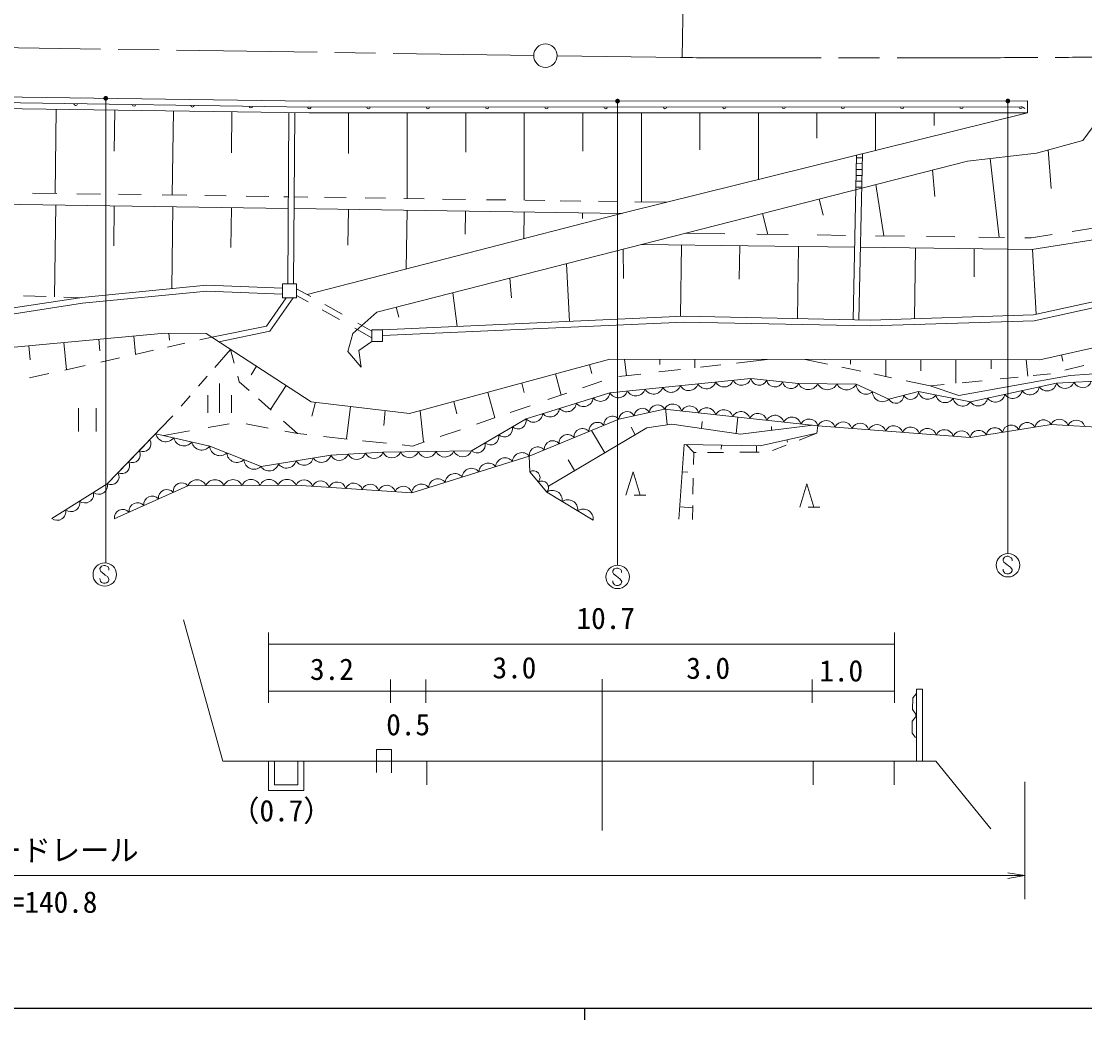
# Model space of a CAD drawing. Units: millimetres, scale not verified. Extents: x 40000 to 680000, y 20000 to 380000.
# Drawn here: x 119907 to 210737, y 204000 to 289254 of the extents above; entities that cross this region are included whole.
import ezdxf
from ezdxf.enums import TextEntityAlignment as Align

# ---------------------------------------------------------------- set-up
doc = ezdxf.new("R2010")
doc.units = ezdxf.units.MM
doc.header["$LTSCALE"] = 1000
doc.linetypes.add('CHAIN', pattern=[18.5, 12, -1.5, 3.5, -1.5])
for name, color, linetype, lineweight in [('M-BGD', 7, 'Continuous', 13), ('M-BMK', 2, 'CHAIN', 13), ('M-BMK-SRVR', 3, 'Continuous', 13), ('M-STR-HTXT', 7, 'Continuous', 13), ('M-STR-STR3', 7, 'Continuous', 13), ('M-STR-STRC', 7, 'Continuous', 13), ('M-TTL-BAND', 7, 'Continuous', 25)]:
    doc.layers.add(name, color=color, linetype=linetype, lineweight=lineweight)
doc.styles.add('ＭＳ ゴシック', font='')
doc.styles.get('ＭＳ ゴシック').set_extended_font_data('MS Gothic')

# ---------------------------------------------------------------- blocks, each defined once
blk = doc.blocks.new('filled_dot')
at = {"color": 0, "linetype": 'Continuous', "lineweight": -2, "const_width": 1.25}
blk.add_lwpolyline([(-0.625, 0, 1), (0.625, 0, 1)], format="xyb", close=True, dxfattribs=at)
blk = doc.blocks.new('open_arrow')
at = {"color": 0, "linetype": 'Continuous', "lineweight": -2}
blk.add_lwpolyline([(7.5, 1.25), (0, 0), (7.5, -1.25)], dxfattribs=at)

msp = doc.modelspace()

# ---------------------------------------------------------------- linework, layer by layer
at = {"layer": 'M-BGD'}
for p, q in [((64693, 283550), (144510, 282432)), ((64692, 282550), (144503, 281432)), ((64693, 283050), (144506, 281932)), ((122800, 274559), (122901, 281735)), ((127851, 278160), (127900, 281665)), ((132799, 274413), (132900, 281595)), ((144506, 281932), (205270, 281947)), ((144510, 282432), (205853, 282447)), ((205853, 281447), (205853, 282447)), ((137850, 278015), (137899, 281525)), ((142760, 281456), (142666, 266838)), ((143260, 281449), (143166, 266838)), ((144503, 281432), (205853, 281447)), ((147870, 277965), (147869, 281433)), ((152871, 274120), (152869, 281434)), ((157870, 278067), (157869, 281435)), ((162871, 273974), (162869, 281437)), ((167870, 278169), (167869, 281438)), ((171728, 272979), (205853, 281447)), ((172871, 273828), (172869, 281439)), ((177870, 278271), (177869, 281440)), ((182871, 275744), (182869, 281441)), ((187870, 279284), (187869, 281443)), ((192870, 278225), (192869, 281444)), ((197870, 280357), (197869, 281445)), ((210581, 279060), (212156, 281241)), ((206609, 277996), (210581, 279060)), ((191747, 277947), (191452, 263763)), ((200722, 277322), (206609, 277996)), ((207868, 274962), (207607, 278263)), ((150284, 264414), (200722, 277322)), ((191244, 277822), (190952, 263773)), ((191229, 277098), (191729, 277088)), ((191240, 277598), (191740, 277588)), ((203429, 270799), (202657, 277544)), ((191219, 276598), (191719, 276588)), ((197937, 274284), (197746, 276560)), ((191198, 275599), (191698, 275588)), ((191208, 276099), (191708, 276088)), ((193579, 270930), (192902, 275321)), ((120857, 274588), (122935, 274557)), ((124654, 274532), (126680, 274503)), ((128221, 274480), (130145, 274452)), ((131948, 274426), (134051, 274395)), ((135590, 274373), (137400, 274346)), ((139116, 274321), (141046, 274293)), ((191188, 275099), (191687, 275088)), ((101314, 273873), (142707, 273269)), ((122742, 265719), (122857, 273558)), ((127807, 270085), (127856, 273485)), ((132754, 266425), (132856, 273412)), ((142345, 274274), (142714, 274269)), ((143214, 274261), (144369, 274244)), ((145799, 274223), (147663, 274196)), ((149285, 274173), (151030, 274147)), ((152576, 274124), (154326, 274099)), ((155897, 274076), (157851, 274047)), ((159639, 274021), (161289, 273997)), ((162933, 273973), (164615, 273949)), ((165942, 273929), (167711, 273903)), ((169210, 273881), (170837, 273858)), ((172311, 273836), (175022, 273797)), ((188394, 272686), (188058, 274081)), ((137806, 269939), (137855, 273339)), ((143207, 273261), (171233, 272852)), ((144319, 265919), (171728, 272979)), ((147809, 270125), (147854, 273193)), ((152780, 268099), (152854, 273120)), ((157825, 271088), (157853, 273047)), ((162819, 270685), (162853, 272974)), ((167845, 272414), (167852, 272901)), ((183670, 271061), (183214, 272841)), ((209669, 271312), (211792, 271644)), ((176623, 271155), (179987, 271110)), ((182724, 271074), (185400, 271038)), ((187874, 271005), (190316, 270973)), ((192861, 270939), (195342, 270906)), ((197223, 270882), (199633, 270850)), ((201703, 270822), (203881, 270793)), ((205615, 270770), (206154, 270763)), ((206154, 270763), (207959, 271045)), ((206225, 269762), (213343, 270874)), ((171356, 267296), (171310, 269795)), ((172908, 270204), (191081, 269963)), ((176203, 264067), (176284, 270159)), ((181220, 267222), (181283, 270093)), ((186201, 263868), (186283, 270026)), ((191581, 269956), (206225, 269762)), ((196202, 263862), (196282, 269894)), ((201280, 267444), (201281, 269828)), ((206583, 264234), (206281, 269761)), ((166742, 263626), (166466, 268555)), ((161788, 265634), (161622, 267315)), ((125068, 265676), (135731, 266715)), ((125130, 265180), (135746, 266214)), ((135731, 266715), (142225, 266462)), ((135746, 266214), (142225, 265961)), ((142225, 266838), (143428, 266838)), ((142225, 265638), (142225, 266838)), ((143428, 266838), (143428, 265638)), ((143428, 266421), (144627, 265746)), ((206348, 264182), (215879, 266268)), ((118878, 264727), (125068, 265676)), ((120101, 265799), (122038, 265740)), ((123537, 265695), (124920, 265653)), ((140839, 263231), (142522, 265638)), ((141135, 262782), (143132, 265638)), ((143428, 265638), (142225, 265638)), ((143428, 265847), (144403, 265298)), ((157141, 263196), (156778, 266076)), ((206410, 263684), (216060, 265796)), ((118928, 264229), (125130, 265180)), ((145599, 264624), (147096, 263781)), ((145842, 265061), (147302, 264239)), ((148218, 262596), (150284, 264414)), ((152150, 263992), (151934, 264836)), ((206890, 260350), (225434, 264480)), ((148664, 263472), (149851, 262804)), ((150768, 262911), (176485, 264062)), ((150768, 262411), (176491, 263562)), ((176485, 264062), (192445, 263743)), ((176491, 263562), (192448, 263243)), ((192445, 263743), (206348, 264182)), ((192448, 263243), (206410, 263684)), ((118987, 261387), (132183, 262626)), ((132183, 262626), (135688, 262602)), ((132566, 262029), (132510, 262624)), ((135688, 262602), (144676, 256761)), ((136194, 262273), (140839, 263231)), ((136791, 261885), (141135, 262782)), ((147805, 261053), (148218, 262596)), ((148401, 263047), (149851, 262230)), ((149851, 262911), (150768, 262911)), ((149851, 261911), (149851, 262911)), ((150768, 262911), (150768, 261911)), ((123763, 259499), (123546, 261815)), ((126626, 261102), (126533, 262096)), ((129666, 260816), (129520, 262376)), ((133886, 261757), (132410, 261428)), ((136194, 262273), (135158, 262041)), ((149851, 261911), (148741, 261136)), ((150768, 261911), (149851, 261911)), ((120671, 260341), (120559, 261535)), ((131214, 261161), (129647, 260812)), ((136427, 259677), (137785, 261239)), ((137785, 261239), (138104, 260051)), ((148934, 259731), (147805, 261053)), ((148741, 261136), (148934, 259731)), ((208880, 260218), (208758, 260766)), ((125366, 259856), (123638, 259471)), ((128300, 260511), (126708, 260156)), ((139544, 259074), (140011, 259792)), ((153076, 255764), (170188, 260390)), ((168644, 259180), (168444, 259919)), ((170188, 260390), (206890, 260350)), ((171609, 258990), (171439, 260389)), ((174439, 259957), (174439, 260385)), ((177439, 259663), (177439, 260382)), ((177922, 259718), (179669, 259920)), ((180982, 260072), (183614, 260375)), ((186868, 260372), (188755, 259974)), ((190739, 259970), (190739, 260368)), ((193737, 258924), (193739, 260364)), ((196738, 259405), (196739, 260361)), ((199737, 258339), (199739, 260358)), ((202738, 259584), (202739, 260355)), ((205875, 258953), (205739, 260351)), ((209048, 259453), (210657, 259853)), ((209487, 259006), (222025, 259856)), ((122272, 259166), (120611, 258795)), ((135047, 258089), (135793, 258948)), ((138402, 258944), (138528, 258475)), ((166033, 257342), (165548, 259136)), ((170959, 258915), (172834, 259131)), ((174371, 259309), (176216, 259522)), ((189981, 259716), (191604, 259374)), ((192717, 259139), (194246, 258817)), ((199994, 257306), (209487, 259006)), ((203510, 258717), (205044, 258870)), ((206347, 259000), (207822, 259148)), ((208333, 258355), (221691, 259075)), ((208333, 258355), (221691, 259075)), ((136852, 258324), (136852, 255824)), ((138528, 258475), (139362, 257730)), ((141189, 256100), (142526, 258158)), ((162870, 257549), (162652, 258353)), ((167830, 257959), (169491, 258530)), ((170179, 257535), (182217, 258755)), ((170179, 257535), (182217, 258755)), ((182217, 258755), (186296, 258315)), ((182217, 258755), (186296, 258315)), ((186296, 258315), (191215, 258275)), ((186296, 258315), (191215, 258275)), ((191215, 258275), (194015, 256975)), ((191215, 258275), (194015, 256975)), ((195497, 258553), (197550, 258121)), ((197550, 258121), (198724, 258238)), ((197550, 258121), (199994, 257306)), ((200270, 258393), (201970, 258563)), ((200974, 256755), (208333, 258355)), ((200974, 256755), (208333, 258355)), ((133568, 256388), (134343, 257280)), ((135852, 257324), (135852, 255824)), ((137852, 255824), (137852, 257324)), ((160346, 255388), (159756, 257570)), ((163020, 255316), (170179, 257535)), ((163020, 255316), (170179, 257535)), ((164889, 256949), (166508, 257505)), ((194015, 256975), (196535, 257635)), ((194015, 256975), (196535, 257635)), ((196535, 257635), (200974, 256755)), ((196535, 257635), (200974, 256755)), ((124793, 254226), (124793, 256226)), ((126293, 256226), (126293, 254226)), ((140175, 257004), (141237, 256057)), ((144676, 256761), (153076, 255764)), ((144727, 255543), (145042, 256717)), ((147692, 253589), (148021, 256364)), ((157115, 255742), (156860, 256787)), ((161651, 255837), (163375, 256429)), ((170951, 255277), (174850, 256143)), ((174850, 256143), (170951, 255277)), ((174850, 256143), (187955, 254714)), ((187955, 254714), (174850, 256143)), ((174924, 256259), (175064, 254793)), ((127257, 249770), (132723, 255416)), ((132723, 255416), (132843, 255554)), ((150878, 254745), (151000, 256011)), ((154273, 253302), (153964, 256004)), ((158360, 252576), (163020, 255316)), ((158360, 252576), (163020, 255316)), ((158790, 254854), (160319, 255379)), ((163286, 252134), (170951, 255277)), ((170951, 255277), (163286, 252134)), ((181103, 255461), (180970, 254048)), ((135862, 254558), (137655, 254881)), ((139113, 254876), (141003, 254518)), ((142295, 255113), (143492, 254045)), ((155696, 253791), (157417, 254382)), ((164926, 249561), (173329, 254538)), ((172011, 254587), (172330, 253946)), ((173329, 254538), (175486, 254855)), ((175486, 254855), (181345, 253993)), ((178063, 255066), (178002, 254485)), ((181345, 253993), (187521, 254761)), ((183974, 254658), (183974, 254320)), ((187869, 254092), (187935, 254715)), ((187955, 254714), (200952, 253717)), ((200952, 253717), (187955, 254714)), ((200952, 253717), (207865, 254826)), ((207865, 254826), (200952, 253717)), ((207865, 254826), (217916, 254244)), ((217916, 254244), (207865, 254826)), ((127257, 249770), (130890, 253523)), ((131389, 254038), (136004, 252976)), ((131389, 254038), (136004, 252976)), ((132083, 253878), (134267, 254271)), ((142430, 254247), (143492, 254045)), ((143492, 254045), (144304, 253957)), ((145733, 253802), (147748, 253583)), ((149063, 253441), (151104, 253219)), ((168621, 254321), (169749, 252417)), ((183003, 253016), (187869, 254092)), ((185340, 253327), (185297, 253523)), ((186339, 253496), (187869, 254092)), ((136004, 252976), (140383, 251236)), ((136004, 252976), (140383, 251236)), ((150802, 252456), (158360, 252576)), ((150802, 252456), (158360, 252576)), ((152446, 253074), (153330, 252978)), ((153330, 252978), (154356, 253330)), ((176077, 246748), (176531, 253107)), ((176531, 253107), (183003, 253016)), ((177352, 252426), (176701, 253104)), ((179696, 252730), (179701, 253062)), ((182692, 252463), (182700, 253020)), ((184057, 252606), (185241, 253068)), ((140383, 251236), (146342, 252216)), ((140383, 251236), (146342, 252216)), ((146342, 252216), (150802, 252456)), ((146342, 252216), (150802, 252456)), ((153256, 249002), (163286, 252134)), ((163286, 252134), (153256, 249002)), ((163286, 252134), (163334, 250779)), ((166627, 251801), (167168, 250888)), ((177331, 251401), (177352, 252426)), ((177352, 252426), (177537, 252427)), ((178526, 252434), (179884, 252444)), ((181286, 252453), (182918, 252465)), ((163334, 250779), (164787, 249048)), ((164787, 249048), (163334, 250779)), ((171556, 248783), (172156, 250783)), ((172156, 250783), (172756, 248783)), ((176838, 250753), (176365, 250787)), ((177278, 248880), (177306, 250235)), ((122514, 246811), (127257, 249770)), ((122514, 246811), (127257, 249770)), ((127856, 246778), (134142, 249600)), ((134142, 249600), (127856, 246778)), ((134142, 249600), (143378, 249643)), ((143378, 249643), (134142, 249600)), ((143378, 249643), (153256, 249002)), ((153256, 249002), (143378, 249643)), ((164787, 249048), (168748, 246656)), ((168748, 246656), (164787, 249048)), ((186412, 247764), (187012, 249764)), ((187012, 249764), (187612, 247764)), ((172256, 248783), (173256, 248783)), ((177254, 247716), (176151, 247795)), ((177234, 246720), (177258, 247897)), ((187112, 247764), (188112, 247764))]:
    msp.add_line(p, q, dxfattribs=at)
for centre, radius, start, end in [((124553, 282212), 150, 179.19757, 359.19757), ((129541, 282142), 150, 179.19757, 359.19757), ((134529, 282072), 150, 179.19757, 359.19757), ((139518, 282002), 150, 179.19757, 359.19757), ((144506, 281932), 150, 179.19757, 0.01378), ((149570, 281933), 150, 180.01378, 0.01378), ((154633, 281935), 150, 180.01378, 0.01378), ((159697, 281936), 150, 180.01378, 0.01378), ((164761, 281937), 150, 180.01378, 0.01378), ((169825, 281938), 150, 180.01378, 0.01378), ((174888, 281939), 150, 180.01378, 0.01378), ((179952, 281941), 150, 180.01378, 0.01378), ((185016, 281942), 150, 180.01378, 0.01378), ((190079, 281943), 150, 180.01378, 0.01378), ((195143, 281944), 150, 180.01378, 0.01378), ((200207, 281945), 150, 180.01378, 0.01378), ((205270, 281947), 150, 180.01378, 0.01378), ((205271, 281447), 500, 45.01378, 90.01378), ((173908, 258237), 822, 208.84318, 342.72876), ((175413, 258389), 822, 208.84318, 342.72876), ((176918, 258542), 822, 208.84318, 342.72876), ((178422, 258694), 822, 208.84318, 342.72876), ((179927, 258847), 822, 208.84318, 342.72876), ((181432, 258999), 822, 208.84318, 342.72876), ((182920, 258898), 718, 191.49874, 336.19092), ((184280, 258751), 718, 191.49874, 336.19092), ((185640, 258605), 718, 191.49874, 336.19092), ((187120, 258731), 922, 206.78207, 332.28631), ((188759, 258717), 922, 206.78207, 332.28631), ((190399, 258704), 922, 206.78207, 332.28631), ((192061, 258263), 845, 179.21177, 310.97869), ((206058, 258185), 817, 215.10089, 349.42866), ((207530, 258505), 817, 215.10089, 349.42866), ((209059, 258697), 802, 205.2211, 340.94852), ((210543, 258777), 802, 205.2211, 340.94852), ((167939, 257167), 812, 219.81179, 354.64093), ((169370, 257611), 812, 219.81179, 354.64093), ((170899, 257932), 822, 208.84318, 342.72876), ((172403, 258084), 822, 208.84318, 342.72876), ((193461, 257614), 845, 179.21177, 310.97869), ((194601, 257309), 674, 209.63701, 359.71578), ((195861, 257639), 674, 209.63701, 359.71578), ((197337, 257801), 819, 191.7098, 325.86893), ((198816, 257508), 819, 191.7098, 325.86893), ((200296, 257215), 819, 191.7098, 325.86893), ((201642, 257225), 817, 215.10089, 349.42866), ((203114, 257545), 817, 215.10089, 349.42866), ((204586, 257865), 817, 215.10089, 349.42866), ((165075, 256279), 812, 219.81179, 354.64093), ((166507, 256723), 812, 219.81179, 354.64093), ((172943, 255522), 693, 28.70889, 176.34872), ((174242, 255810), 693, 28.70889, 176.34872), ((175547, 255779), 786, 15.13144, 152.4169), ((177003, 255620), 786, 15.13144, 152.4169), ((178459, 255462), 786, 15.13144, 152.4169), ((162333, 255151), 706, 227.44803, 13.46157), ((163643, 255835), 812, 219.81179, 354.64093), ((170398, 254805), 727, 40.47246, 184.12291), ((171643, 255233), 693, 28.70889, 176.34872), ((179916, 255303), 786, 15.13144, 152.4169), ((181372, 255144), 786, 15.13144, 152.4169), ((182828, 254985), 786, 15.13144, 152.4169), ((184284, 254826), 786, 15.13144, 152.4169), ((185740, 254667), 786, 15.13144, 152.4169), ((187196, 254508), 786, 15.13144, 152.4169), ((208568, 254518), 767, 17.06262, 156.30599), ((161168, 254466), 706, 227.44803, 13.46157), ((167843, 253757), 727, 40.47246, 184.12291), ((169121, 254281), 727, 40.47246, 184.12291), ((188656, 254385), 774, 16.36982, 154.86198), ((190101, 254274), 774, 16.36982, 154.86198), ((191545, 254163), 774, 16.36982, 154.86198), ((192989, 254053), 774, 16.36982, 154.86198), ((194433, 253942), 774, 16.36982, 154.86198), ((195877, 253831), 774, 16.36982, 154.86198), ((197321, 253720), 774, 16.36982, 154.86198), ((198765, 253610), 774, 16.36982, 154.86198), ((201682, 253591), 740, 28.04688, 170.17377), ((203064, 253813), 740, 28.04688, 170.17377), ((204447, 254034), 740, 28.04688, 170.17377), ((205830, 254256), 740, 28.04688, 170.17377), ((207212, 254478), 740, 28.04688, 170.17377), ((210004, 254434), 767, 17.06262, 156.30599), ((130309, 253176), 676, 241.03847, 30.82464), ((132241, 254224), 873, 192.33853, 321.75083), ((133780, 253870), 873, 192.33853, 321.75083), ((160003, 253781), 706, 227.44803, 13.46157), ((165288, 252710), 727, 40.47246, 184.12291), ((166566, 253234), 727, 40.47246, 184.12291), ((200209, 253499), 774, 16.36982, 154.86198), ((129401, 252238), 676, 241.03847, 30.82464), ((135318, 253516), 873, 192.33853, 321.75083), ((136869, 253027), 867, 183.36913, 313.29896), ((154576, 252837), 822, 203.9486, 337.87016), ((156088, 252861), 822, 203.9486, 337.87016), ((157600, 252885), 822, 203.9486, 337.87016), ((158838, 253096), 706, 227.44803, 13.46157), ((164011, 252186), 727, 40.47246, 184.12291), ((128493, 251300), 676, 241.03847, 30.82464), ((138329, 252447), 867, 183.36913, 313.29896), ((139789, 251867), 867, 183.36913, 313.29896), ((142566, 251919), 820, 212.30062, 346.37451), ((144056, 252164), 820, 212.30062, 346.37451), ((145546, 252409), 820, 212.30062, 346.37451), ((147069, 252560), 804, 205.29564, 340.86478), ((148556, 252640), 804, 205.29564, 340.86478), ((150042, 252720), 804, 205.29564, 340.86478), ((151552, 252789), 822, 203.9486, 337.87016), ((153064, 252813), 822, 203.9486, 337.87016), ((161230, 251163), 813, 39.99759, 174.68292), ((162663, 251611), 813, 39.99759, 174.68292), ((127585, 250362), 676, 241.03847, 30.82464), ((141076, 251674), 820, 212.30062, 346.37451), ((158364, 250269), 813, 39.99759, 174.68292), ((159797, 250716), 813, 39.99759, 174.68292), ((163644, 250302), 569, 316.97649, 123.01567), ((133605, 249113), 725, 42.2458, 186.11242), ((134913, 249262), 842, 24.2497, 156.28081), ((136452, 249269), 842, 24.2497, 156.28081), ((137992, 249276), 842, 24.2497, 156.28081), ((139531, 249283), 842, 24.2497, 156.28081), ((141071, 249290), 842, 24.2497, 156.28081), ((142610, 249297), 842, 24.2497, 156.28081), ((144067, 249348), 750, 15.75084, 156.81859), ((145479, 249256), 750, 15.75084, 156.81859), ((146890, 249165), 750, 15.75084, 156.81859), ((148301, 249073), 750, 15.75084, 156.81859), ((155498, 249374), 813, 39.99759, 174.68292), ((156931, 249821), 813, 39.99759, 174.68292), ((164370, 249436), 569, 316.97649, 123.01567), ((125353, 248863), 738, 230.78601, 13.12661), ((126538, 249602), 738, 230.78601, 13.12661), ((132348, 248549), 725, 42.2458, 186.11242), ((149712, 248982), 750, 15.75084, 156.81859), ((151123, 248890), 750, 15.75084, 156.81859), ((152534, 248798), 750, 15.75084, 156.81859), ((154066, 248926), 813, 39.99759, 174.68292), ((165269, 248354), 845, 352.96586, 124.79507), ((124167, 248123), 738, 230.78601, 13.12661), ((129834, 247420), 725, 42.2458, 186.11242), ((131091, 247984), 725, 42.2458, 186.11242), ((166589, 247557), 845, 352.96586, 124.79507), ((122981, 247383), 738, 230.78601, 13.12661), ((128577, 246855), 725, 42.2458, 186.11242), ((167909, 246760), 845, 352.96586, 124.79507)]:
    msp.add_arc(centre, radius, start, end, dxfattribs=at)
at = {"layer": 'M-BMK'}
for p, q in [((163675, 286334), (94682, 287342)), ((176220, 286151), (165675, 286305))]:
    msp.add_line(p, q, dxfattribs=at)
msp.add_arc((190476, 3586120), 3300000, 269.75248, 271.27089, dxfattribs=at)
at = {"layer": 'M-BMK-SRVR'}
msp.add_circle((164675, 286320), 1000, dxfattribs=at)
at = {"layer": 'M-STR-HTXT'}
for p, q in [((177071, 335369), (176352, 286149)), ((137109, 226069), (133750, 238155)), ((141020, 231056), (141020, 237056)), ((194476, 231056), (194476, 237056)), ((194476, 236056), (141034, 236056)), ((151457, 233056), (151457, 231056)), ((154457, 233056), (154457, 231056)), ((169534, 220143), (169534, 233069)), ((187457, 233056), (187457, 231056)), ((194476, 232056), (141034, 232056)), ((196053, 231481), (196361, 231849)), ((196376, 232211), (196876, 232211)), ((196376, 226069), (196376, 232211)), ((196876, 226069), (196876, 232211)), ((196033, 230481), (196053, 231481)), ((196012, 229481), (196320, 229850)), ((196325, 230100), (196033, 230481)), ((196325, 230100), (196320, 229850)), ((196012, 229481), (195991, 228481)), ((196283, 228100), (195991, 228481)), ((150243, 226107), (150243, 227069)), ((151534, 227069), (150243, 227069)), ((151534, 226069), (151534, 227069)), ((141034, 226069), (137109, 226069)), ((141034, 226069), (141534, 226069)), ((141034, 223569), (141034, 226069)), ((187534, 226069), (141534, 226069)), ((141534, 226069), (141534, 224069)), ((143534, 224069), (143534, 226069)), ((144034, 226069), (144034, 223569)), ((150243, 225107), (150243, 226107)), ((151534, 225069), (151534, 226069)), ((154534, 226069), (154534, 224069)), ((187534, 224069), (187534, 226069)), ((195534, 226069), (187534, 226069)), ((194473, 224069), (194473, 226069)), ((196034, 226069), (195534, 226069)), ((196034, 226069), (198034, 226069)), ((198034, 226069), (202718, 220304)), ((144034, 223569), (141034, 223569)), ((141534, 224069), (143534, 224069))]:
    msp.add_line(p, q, dxfattribs=at)
at = {"layer": 'M-STR-STR3'}
for p, q in [((205624, 224305), (205624, 214305)), ((64693, 216305), (205624, 216305))]:
    msp.add_line(p, q, dxfattribs=at)
at = {"layer": 'M-STR-STRC'}
for p, q in [((127122, 282676), (127122, 243013)), ((170834, 282438), (170834, 242807)), ((204173, 282446), (204173, 243808)), ((203899, 243505), (203775, 243320)), ((204091, 243570), (203899, 243505)), ((204212, 243568), (204091, 243570)), ((204462, 243449), (204212, 243568)), ((204526, 243318), (204462, 243449)), ((126753, 242714), (126630, 242529)), ((126630, 242529), (126632, 242398)), ((126946, 242779), (126753, 242714)), ((127067, 242777), (126946, 242779)), ((127317, 242658), (127067, 242777)), ((127380, 242527), (127317, 242658)), ((127380, 242398), (127380, 242527)), ((170752, 242570), (170560, 242504)), ((170873, 242567), (170752, 242570)), ((171123, 242449), (170873, 242567)), ((203775, 243320), (203778, 243189)), ((203778, 243189), (203841, 243060)), ((203841, 243060), (204096, 242878)), ((204096, 242878), (204225, 242746)), ((204225, 242746), (204404, 242630)), ((204404, 242630), (204531, 242430)), ((204526, 243189), (204526, 243318)), ((126632, 241550), (126630, 241671)), ((126632, 242398), (126695, 242269)), ((126695, 242269), (126951, 242087)), ((126951, 242087), (127080, 241955)), ((127080, 241955), (127259, 241839)), ((127259, 241839), (127385, 241639)), ((127385, 241639), (127380, 241529)), ((170560, 242504), (170436, 242320)), ((170436, 242320), (170439, 242188)), ((170439, 242188), (170502, 242059)), ((170502, 242059), (170757, 241877)), ((170757, 241877), (170886, 241746)), ((170886, 241746), (171065, 241630)), ((171065, 241630), (171192, 241430)), ((171187, 242317), (171123, 242449)), ((171187, 242188), (171187, 242317)), ((203778, 242341), (203775, 242462)), ((203817, 242238), (203778, 242341)), ((203901, 242127), (203817, 242238)), ((204088, 242067), (203901, 242127)), ((204223, 242067), (204088, 242067)), ((204323, 242096), (204223, 242067)), ((204465, 242188), (204323, 242096)), ((204526, 242320), (204465, 242188)), ((204531, 242430), (204526, 242320)), ((126672, 241447), (126632, 241550)), ((126756, 241336), (126672, 241447)), ((126943, 241276), (126756, 241336)), ((127077, 241276), (126943, 241276)), ((127177, 241305), (127077, 241276)), ((127320, 241397), (127177, 241305)), ((127380, 241529), (127320, 241397)), ((170439, 241340), (170436, 241461)), ((170478, 241238), (170439, 241340)), ((170563, 241127), (170478, 241238)), ((170749, 241066), (170563, 241127)), ((170884, 241066), (170749, 241066)), ((170984, 241095), (170884, 241066)), ((171126, 241188), (170984, 241095)), ((171187, 241319), (171126, 241188)), ((171192, 241430), (171187, 241319))]:
    msp.add_line(p, q, dxfattribs=at)
for centre in [(204182, 242808), (127037, 242017), (170843, 241807)]:
    msp.add_circle(centre, 1000, dxfattribs=at)
at = {"layer": 'M-TTL-BAND'}
for p, q in [((40000, 205000), (579000, 205000)), ((168000, 205000), (168000, 204000))]:
    msp.add_line(p, q, dxfattribs=at)

# ---------------------------------------------------------------- block references
at = {"layer": 'M-STR-STR3', "xscale": 193, "yscale": 193, "rotation": 180}
msp.add_blockref('open_arrow', (205624, 216305), dxfattribs=at)
at = {"layer": 'M-STR-STRC', "xscale": 160, "yscale": 160, "rotation": 270}
for p in [(127122, 282676), (170834, 282438), (204173, 282446)]:
    msp.add_blockref('filled_dot', p, dxfattribs=at)

# ---------------------------------------------------------------- texts
at = {"layer": 'M-STR-HTXT', "style": 'ＭＳ ゴシック'}
for s, p in [('10.7', (167335, 236812)), ('3.2', (144569, 232463)), ('3.0', (160156, 232592)), ('3.0', (176707, 232556)), ('1.0', (188068, 232332)), ('0.5', (151078, 227735)), ('（0.7）', (137755, 220388))]:
    msp.add_text(s, height=1833, dxfattribs=at).set_placement(p, align=Align.BOTTOM_LEFT)
at = {"layer": 'M-STR-STR3', "style": 'ＭＳ ゴシック'}
for s, p in [('ガードレール', (114935, 217008)), ('L=140.8', (117681, 212581))]:
    msp.add_text(s, height=1833, dxfattribs=at).set_placement(p, align=Align.BOTTOM_LEFT)

doc.saveas('drawing.dxf')
